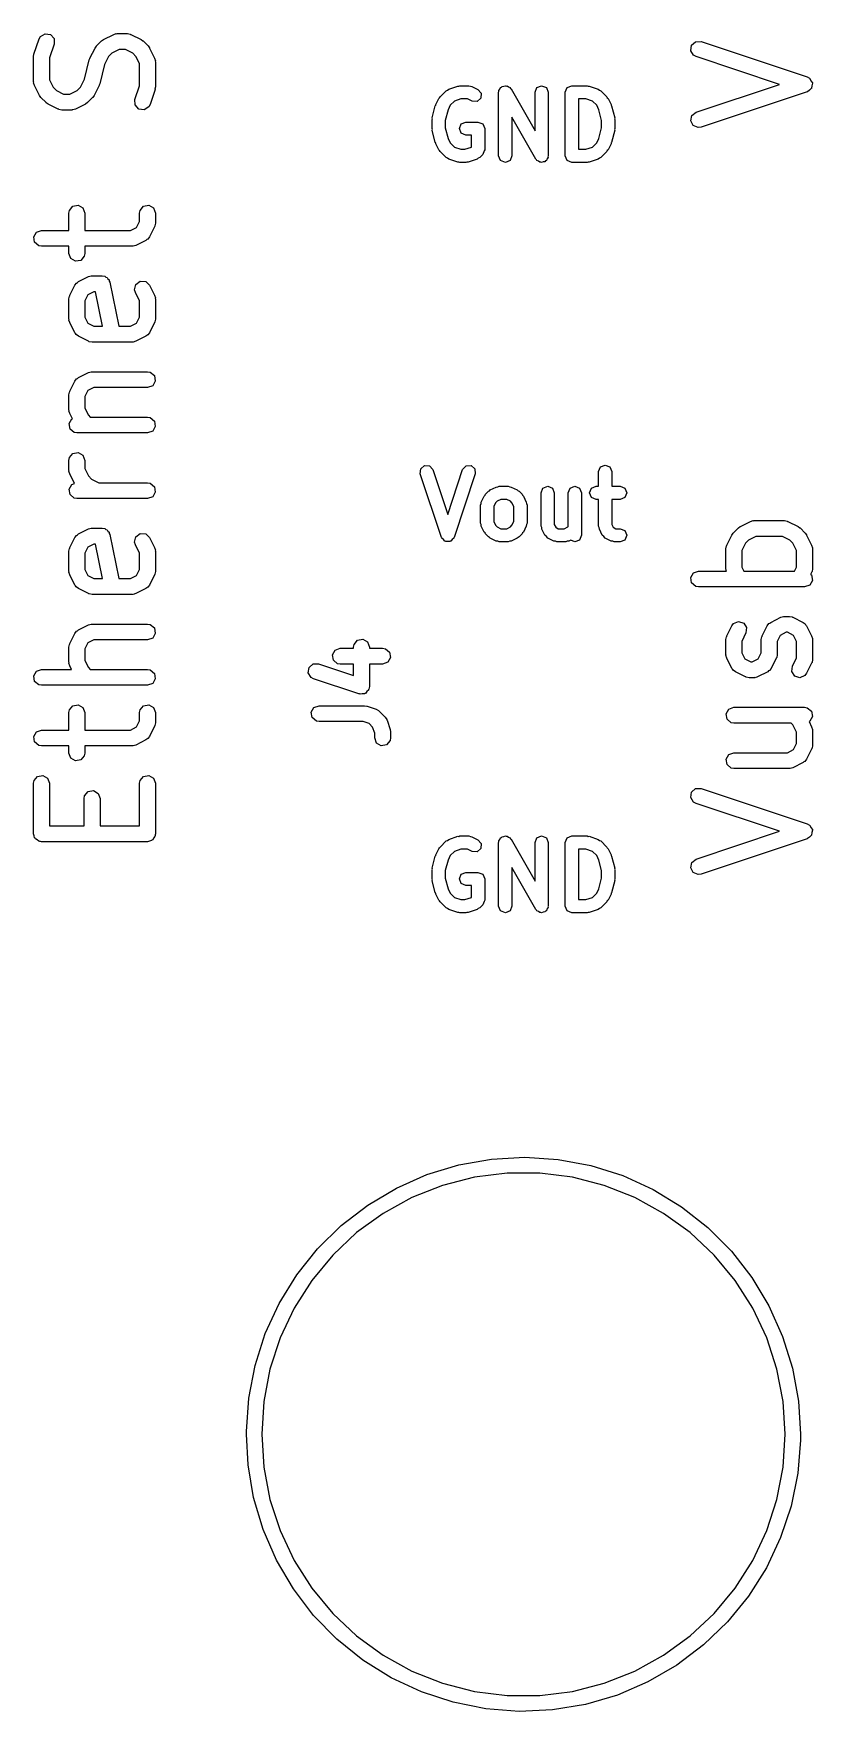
# Model space of a CAD drawing. Extents: x 83.3 to 116.7, y -116.6 to -83.3.
# Drawn here: x 109.38 to 116.73, y -116.61 to -100.78 of the extents above; entities that cross this region are included whole.
import ezdxf

# ---------------------------------------------------------------- set-up
doc = ezdxf.new("R2010")
doc.units = 0
doc.layers.add('BLACK', color=7, linetype='CONTINUOUS')

msp = doc.modelspace()

# ---------------------------------------------------------------- linework, layer by layer
at = {"layer": 'BLACK', "linetype": 'CONTINUOUS'}
for p, q in [((109.381, -100.976), (109.429, -100.833)), ((109.429, -100.833), (109.441, -100.811)), ((109.441, -100.811), (109.485, -100.784)), ((109.485, -100.784), (109.536, -100.791)), ((109.536, -100.791), (109.57, -100.83)), ((109.57, -100.83), (109.571, -100.881)), ((109.971, -100.899), (110.018, -100.852)), ((110.018, -100.852), (110.037, -100.839)), ((110.037, -100.839), (110.038, -100.838)), ((110.038, -100.838), (110.133, -100.79)), ((110.133, -100.79), (110.158, -100.783)), ((110.158, -100.783), (110.162, -100.784)), ((110.162, -100.784), (110.167, -100.782)), ((110.167, -100.782), (110.262, -100.782)), ((110.262, -100.782), (110.288, -100.787)), ((110.288, -100.787), (110.291, -100.79)), ((110.291, -100.79), (110.295, -100.79)), ((110.295, -100.79), (110.391, -100.838)), ((110.391, -100.838), (110.409, -100.851)), ((110.409, -100.851), (110.41, -100.852)), ((110.41, -100.852), (110.458, -100.899)), ((109.377, -101), (109.381, -100.978)), ((109.377, -101.238), (109.377, -101)), ((109.381, -100.978), (109.381, -100.976)), ((109.571, -100.881), (109.527, -101.012)), ((109.527, -101.012), (109.527, -101.22)), ((109.909, -101.014), (109.957, -100.919)), ((109.909, -101.018), (109.909, -101.014)), ((109.957, -100.919), (109.97, -100.901)), ((109.97, -100.901), (109.971, -100.899)), ((110.085, -100.997), (110.047, -101.074)), ((110.116, -100.966), (110.085, -100.997)), ((110.184, -100.932), (110.116, -100.966)), ((110.244, -100.932), (110.184, -100.932)), ((110.313, -100.966), (110.244, -100.932)), ((110.343, -100.997), (110.313, -100.966)), ((110.377, -101.065), (110.343, -100.997)), ((110.458, -100.899), (110.471, -100.918)), ((110.471, -100.918), (110.472, -100.919)), ((110.472, -100.919), (110.519, -101.014)), ((110.519, -101.014), (110.527, -101.039)), ((115.579, -100.944), (115.586, -100.893)), ((115.606, -100.987), (115.579, -100.944)), ((115.586, -100.893), (115.625, -100.859)), ((115.629, -101), (115.606, -100.987)), ((115.625, -100.859), (115.676, -100.857)), ((116.415, -101.262), (115.629, -101)), ((115.676, -100.857), (116.676, -101.191)), ((109.858, -101.212), (109.903, -101.029)), ((109.903, -101.029), (109.909, -101.018)), ((110.047, -101.074), (110.001, -101.256)), ((110.377, -101.274), (110.377, -101.065)), ((110.527, -101.039), (110.526, -101.043)), ((110.526, -101.043), (110.527, -101.048)), ((110.527, -101.048), (110.527, -101.286)), ((109.379, -101.242), (109.377, -101.238)), ((109.378, -101.247), (109.379, -101.242)), ((109.385, -101.272), (109.378, -101.247)), ((109.433, -101.367), (109.385, -101.272)), ((109.527, -101.22), (109.562, -101.289)), ((109.562, -101.289), (109.592, -101.319)), ((109.592, -101.319), (109.661, -101.354)), ((109.72, -101.354), (109.789, -101.319)), ((109.789, -101.319), (109.819, -101.289)), ((109.819, -101.289), (109.858, -101.212)), ((109.996, -101.272), (109.948, -101.367)), ((110.001, -101.256), (109.996, -101.268)), ((109.996, -101.268), (109.996, -101.272)), ((110.334, -101.405), (110.377, -101.274)), ((110.524, -101.309), (110.476, -101.452)), ((110.527, -101.286), (110.523, -101.308)), ((110.523, -101.308), (110.524, -101.309)), ((113.213, -101.378), (113.27, -101.321)), ((113.27, -101.321), (113.284, -101.315)), ((113.284, -101.315), (113.295, -101.306)), ((113.295, -101.306), (113.38, -101.277)), ((113.38, -101.277), (113.39, -101.278)), ((113.39, -101.278), (113.4, -101.274)), ((113.4, -101.274), (113.486, -101.274)), ((113.486, -101.274), (113.499, -101.279)), ((113.499, -101.279), (113.514, -101.281)), ((113.514, -101.281), (113.571, -101.309)), ((113.571, -101.309), (113.602, -101.345)), ((113.766, -101.336), (113.769, -101.328)), ((113.768, -101.32), (113.778, -101.307)), ((113.769, -101.328), (113.768, -101.32)), ((113.778, -101.307), (113.784, -101.292)), ((113.784, -101.292), (113.792, -101.289)), ((113.792, -101.289), (113.798, -101.282)), ((113.798, -101.282), (113.814, -101.28)), ((113.814, -101.28), (113.829, -101.274)), ((113.829, -101.274), (113.837, -101.277)), ((113.837, -101.277), (113.845, -101.276)), ((113.845, -101.276), (113.858, -101.286)), ((113.858, -101.286), (113.873, -101.292)), ((113.873, -101.292), (113.876, -101.3)), ((113.876, -101.3), (113.883, -101.305)), ((113.883, -101.305), (114.109, -101.701)), ((114.109, -101.336), (114.127, -101.292)), ((114.127, -101.292), (114.171, -101.274)), ((114.171, -101.274), (114.216, -101.292)), ((114.216, -101.292), (114.234, -101.336)), ((114.395, -101.336), (114.413, -101.292)), ((114.413, -101.292), (114.457, -101.274)), ((114.457, -101.274), (114.6, -101.274)), ((114.6, -101.274), (114.61, -101.278)), ((114.61, -101.278), (114.62, -101.277)), ((114.62, -101.277), (114.705, -101.306)), ((114.705, -101.306), (114.716, -101.315)), ((114.716, -101.315), (114.73, -101.321)), ((114.73, -101.321), (114.787, -101.378)), ((115.629, -101.524), (116.415, -101.262)), ((116.676, -101.191), (116.699, -101.203)), ((116.698, -101.316), (116.68, -101.332)), ((116.716, -101.301), (116.698, -101.316)), ((116.699, -101.203), (116.7, -101.205)), ((116.7, -101.205), (116.702, -101.206)), ((116.702, -101.206), (116.713, -101.227)), ((116.713, -101.227), (116.726, -101.247)), ((116.717, -101.299), (116.716, -101.301)), ((116.718, -101.298), (116.717, -101.299)), ((116.722, -101.274), (116.718, -101.298)), ((116.727, -101.251), (116.722, -101.274)), ((116.726, -101.247), (116.726, -101.249)), ((116.726, -101.249), (116.727, -101.251)), ((109.434, -101.368), (109.433, -101.367)), ((109.447, -101.386), (109.434, -101.368)), ((109.495, -101.434), (109.447, -101.386)), ((109.496, -101.435), (109.495, -101.434)), ((109.514, -101.448), (109.496, -101.435)), ((109.609, -101.496), (109.514, -101.448)), ((109.661, -101.354), (109.72, -101.354)), ((109.867, -101.448), (109.772, -101.496)), ((109.868, -101.447), (109.867, -101.448)), ((109.886, -101.434), (109.868, -101.447)), ((109.934, -101.386), (109.886, -101.434)), ((109.935, -101.385), (109.934, -101.386)), ((109.948, -101.367), (109.935, -101.385)), ((110.335, -101.456), (110.334, -101.405)), ((110.369, -101.495), (110.335, -101.456)), ((110.464, -101.475), (110.42, -101.502)), ((110.476, -101.452), (110.464, -101.475)), ((113.139, -101.578), (113.168, -101.464)), ((113.168, -101.464), (113.172, -101.458)), ((113.172, -101.458), (113.173, -101.451)), ((113.173, -101.451), (113.201, -101.394)), ((113.201, -101.394), (113.209, -101.387)), ((113.209, -101.387), (113.213, -101.378)), ((113.309, -101.459), (113.288, -101.501)), ((113.348, -101.42), (113.309, -101.459)), ((113.41, -101.399), (113.348, -101.42)), ((113.471, -101.399), (113.41, -101.399)), ((113.515, -101.421), (113.471, -101.399)), ((113.563, -101.424), (113.515, -101.421)), ((113.599, -101.393), (113.563, -101.424)), ((113.602, -101.345), (113.599, -101.393)), ((113.766, -101.936), (113.766, -101.336)), ((114.109, -101.701), (114.109, -101.336)), ((114.234, -101.336), (114.234, -101.936)), ((114.395, -101.936), (114.395, -101.336)), ((114.52, -101.399), (114.52, -101.874)), ((114.59, -101.399), (114.52, -101.399)), ((114.652, -101.42), (114.59, -101.399)), ((114.691, -101.459), (114.652, -101.42)), ((114.712, -101.501), (114.691, -101.459)), ((114.787, -101.378), (114.791, -101.387)), ((114.791, -101.387), (114.799, -101.394)), ((114.799, -101.394), (114.827, -101.451)), ((114.827, -101.451), (114.828, -101.458)), ((114.828, -101.458), (114.832, -101.464)), ((114.832, -101.464), (114.861, -101.578)), ((116.676, -101.333), (115.676, -101.666)), ((116.678, -101.332), (116.676, -101.333)), ((116.68, -101.332), (116.678, -101.332)), ((109.614, -101.496), (109.609, -101.496)), ((109.617, -101.499), (109.614, -101.496)), ((109.643, -101.504), (109.617, -101.499)), ((109.738, -101.504), (109.643, -101.504)), ((109.742, -101.502), (109.738, -101.504)), ((109.747, -101.503), (109.742, -101.502)), ((109.772, -101.496), (109.747, -101.503)), ((110.42, -101.502), (110.369, -101.495)), ((113.137, -101.594), (113.141, -101.586)), ((113.137, -101.679), (113.137, -101.594)), ((113.141, -101.586), (113.139, -101.578)), ((113.288, -101.501), (113.262, -101.601)), ((113.262, -101.601), (113.262, -101.672)), ((113.395, -101.679), (113.413, -101.635)), ((113.413, -101.635), (113.457, -101.617)), ((113.457, -101.617), (113.571, -101.617)), ((113.571, -101.617), (113.616, -101.635)), ((113.616, -101.635), (113.634, -101.679)), ((114.117, -101.967), (113.891, -101.572)), ((113.891, -101.572), (113.891, -101.936)), ((114.737, -101.601), (114.712, -101.501)), ((114.737, -101.672), (114.737, -101.601)), ((114.861, -101.578), (114.859, -101.586)), ((114.859, -101.586), (114.862, -101.594)), ((114.862, -101.594), (114.862, -101.679)), ((115.578, -101.606), (115.588, -101.556)), ((115.603, -101.651), (115.578, -101.606)), ((115.588, -101.556), (115.629, -101.524)), ((113.141, -101.687), (113.137, -101.679)), ((113.139, -101.694), (113.141, -101.687)), ((113.168, -101.809), (113.139, -101.694)), ((113.262, -101.672), (113.288, -101.772)), ((113.288, -101.772), (113.309, -101.814)), ((113.413, -101.723), (113.395, -101.679)), ((113.457, -101.742), (113.413, -101.723)), ((113.509, -101.742), (113.457, -101.742)), ((113.509, -101.853), (113.509, -101.742)), ((113.634, -101.679), (113.634, -101.879)), ((114.691, -101.814), (114.712, -101.772)), ((114.712, -101.772), (114.737, -101.672)), ((114.861, -101.694), (114.832, -101.809)), ((114.862, -101.679), (114.859, -101.687)), ((114.859, -101.687), (114.861, -101.694)), ((115.65, -101.67), (115.603, -101.651)), ((115.676, -101.666), (115.65, -101.67)), ((113.172, -101.814), (113.168, -101.809)), ((113.173, -101.822), (113.172, -101.814)), ((113.201, -101.879), (113.173, -101.822)), ((113.209, -101.885), (113.201, -101.879)), ((113.213, -101.895), (113.209, -101.885)), ((113.27, -101.952), (113.213, -101.895)), ((113.284, -101.958), (113.27, -101.952)), ((113.295, -101.967), (113.284, -101.958)), ((113.309, -101.814), (113.348, -101.853)), ((113.348, -101.853), (113.41, -101.874)), ((113.41, -101.874), (113.447, -101.874)), ((113.447, -101.874), (113.509, -101.853)), ((113.574, -101.958), (113.563, -101.967)), ((113.587, -101.952), (113.574, -101.958)), ((113.616, -101.923), (113.587, -101.952)), ((113.63, -101.89), (113.616, -101.923)), ((113.634, -101.879), (113.63, -101.89)), ((113.784, -101.981), (113.766, -101.936)), ((113.891, -101.936), (113.873, -101.981)), ((114.232, -101.953), (114.222, -101.966)), ((114.234, -101.936), (114.231, -101.944)), ((114.231, -101.944), (114.232, -101.953)), ((114.413, -101.981), (114.395, -101.936)), ((114.52, -101.874), (114.59, -101.874)), ((114.59, -101.874), (114.652, -101.853)), ((114.652, -101.853), (114.691, -101.814)), ((114.716, -101.958), (114.705, -101.967)), ((114.73, -101.952), (114.716, -101.958)), ((114.787, -101.895), (114.73, -101.952)), ((114.791, -101.885), (114.787, -101.895)), ((114.799, -101.879), (114.791, -101.885)), ((114.827, -101.822), (114.799, -101.879)), ((114.828, -101.814), (114.827, -101.822)), ((114.832, -101.809), (114.828, -101.814)), ((113.38, -101.996), (113.295, -101.967)), ((113.39, -101.995), (113.38, -101.996)), ((113.4, -101.999), (113.39, -101.995)), ((113.457, -101.999), (113.4, -101.999)), ((113.467, -101.995), (113.457, -101.999)), ((113.477, -101.996), (113.467, -101.995)), ((113.563, -101.967), (113.477, -101.996)), ((113.829, -101.999), (113.784, -101.981)), ((113.873, -101.981), (113.829, -101.999)), ((114.124, -101.973), (114.117, -101.967)), ((114.127, -101.981), (114.124, -101.973)), ((114.142, -101.987), (114.127, -101.981)), ((114.155, -101.997), (114.142, -101.987)), ((114.163, -101.996), (114.155, -101.997)), ((114.171, -101.999), (114.163, -101.996)), ((114.186, -101.993), (114.171, -101.999)), ((114.202, -101.991), (114.186, -101.993)), ((114.208, -101.984), (114.202, -101.991)), ((114.216, -101.981), (114.208, -101.984)), ((114.222, -101.966), (114.216, -101.981)), ((114.457, -101.999), (114.413, -101.981)), ((114.6, -101.999), (114.457, -101.999)), ((114.61, -101.995), (114.6, -101.999)), ((114.62, -101.996), (114.61, -101.995)), ((114.705, -101.967), (114.62, -101.996)), ((109.715, -102.451), (109.748, -102.411)), ((109.748, -102.411), (109.799, -102.402)), ((109.799, -102.402), (109.843, -102.428)), ((109.843, -102.428), (109.861, -102.476)), ((110.382, -102.451), (110.415, -102.411)), ((110.415, -102.411), (110.465, -102.402)), ((110.465, -102.402), (110.51, -102.428)), ((110.51, -102.428), (110.527, -102.476)), ((109.711, -102.476), (109.715, -102.451)), ((109.711, -102.639), (109.711, -102.476)), ((109.861, -102.476), (109.861, -102.639)), ((110.349, -102.611), (110.377, -102.554)), ((110.377, -102.476), (110.382, -102.451)), ((110.377, -102.554), (110.377, -102.476)), ((110.523, -102.597), (110.52, -102.601)), ((110.527, -102.571), (110.523, -102.597)), ((110.527, -102.476), (110.527, -102.571)), ((109.379, -102.701), (109.404, -102.657)), ((109.387, -102.752), (109.379, -102.701)), ((109.427, -102.785), (109.387, -102.752)), ((109.404, -102.657), (109.452, -102.639)), ((109.452, -102.639), (109.711, -102.639)), ((109.861, -102.639), (110.292, -102.639)), ((110.292, -102.639), (110.349, -102.611)), ((110.438, -102.734), (110.343, -102.781)), ((110.446, -102.726), (110.438, -102.734)), ((110.456, -102.721), (110.446, -102.726)), ((110.472, -102.7), (110.456, -102.721)), ((110.519, -102.605), (110.472, -102.7)), ((110.52, -102.601), (110.519, -102.605)), ((109.452, -102.789), (109.427, -102.785)), ((109.711, -102.789), (109.452, -102.789)), ((109.711, -102.857), (109.711, -102.789)), ((109.728, -102.905), (109.711, -102.857)), ((109.773, -102.931), (109.728, -102.905)), ((109.856, -102.883), (109.823, -102.922)), ((109.861, -102.857), (109.856, -102.883)), ((110.31, -102.789), (109.861, -102.789)), ((109.861, -102.789), (109.861, -102.857)), ((110.314, -102.788), (110.31, -102.789)), ((110.318, -102.789), (110.314, -102.788)), ((110.343, -102.781), (110.318, -102.789)), ((109.823, -102.922), (109.773, -102.931)), ((109.895, -103.076), (109.92, -103.068)), ((109.92, -103.068), (109.924, -103.069)), ((109.924, -103.069), (109.929, -103.068)), ((109.929, -103.068), (110.024, -103.068)), ((110.024, -103.068), (110.049, -103.072)), ((110.049, -103.072), (110.059, -103.08)), ((109.719, -103.252), (109.766, -103.157)), ((109.766, -103.157), (109.782, -103.136)), ((109.782, -103.136), (109.792, -103.132)), ((109.792, -103.132), (109.8, -103.123)), ((109.8, -103.123), (109.895, -103.076)), ((109.946, -103.218), (109.889, -103.246)), ((109.962, -103.218), (109.946, -103.218)), ((110.028, -103.544), (109.962, -103.218)), ((110.059, -103.08), (110.071, -103.084)), ((110.071, -103.084), (110.078, -103.096)), ((110.078, -103.096), (110.089, -103.105)), ((110.089, -103.105), (110.091, -103.118)), ((110.091, -103.118), (110.097, -103.128)), ((110.097, -103.128), (110.181, -103.544)), ((110.33, -103.199), (110.342, -103.149)), ((110.338, -103.224), (110.33, -103.199)), ((110.377, -103.303), (110.338, -103.224)), ((110.342, -103.149), (110.383, -103.119)), ((110.383, -103.119), (110.435, -103.122)), ((110.435, -103.122), (110.472, -103.157)), ((110.472, -103.157), (110.519, -103.252)), ((109.711, -103.286), (109.715, -103.26)), ((109.711, -103.476), (109.711, -103.286)), ((109.715, -103.26), (109.718, -103.257)), ((109.718, -103.257), (109.719, -103.252)), ((109.889, -103.246), (109.861, -103.303)), ((109.861, -103.303), (109.861, -103.458)), ((110.377, -103.458), (110.377, -103.303)), ((110.519, -103.252), (110.527, -103.277)), ((110.527, -103.277), (110.526, -103.281)), ((110.526, -103.281), (110.527, -103.286)), ((110.527, -103.286), (110.527, -103.476)), ((109.712, -103.48), (109.711, -103.476)), ((109.711, -103.485), (109.712, -103.48)), ((109.719, -103.51), (109.711, -103.485)), ((109.766, -103.605), (109.719, -103.51)), ((109.861, -103.458), (109.889, -103.516)), ((109.889, -103.516), (109.946, -103.544)), ((109.946, -103.544), (110.028, -103.544)), ((110.181, -103.544), (110.292, -103.544)), ((110.292, -103.544), (110.349, -103.516)), ((110.349, -103.516), (110.377, -103.458)), ((110.519, -103.51), (110.472, -103.605)), ((110.52, -103.505), (110.519, -103.51)), ((110.523, -103.502), (110.52, -103.505)), ((110.527, -103.476), (110.523, -103.502)), ((109.774, -103.613), (109.766, -103.605)), ((109.779, -103.623), (109.774, -103.613)), ((109.8, -103.639), (109.779, -103.623)), ((109.895, -103.686), (109.8, -103.639)), ((109.899, -103.687), (109.895, -103.686)), ((109.903, -103.69), (109.899, -103.687)), ((109.929, -103.694), (109.903, -103.69)), ((110.31, -103.694), (109.929, -103.694)), ((110.314, -103.693), (110.31, -103.694)), ((110.318, -103.694), (110.314, -103.693)), ((110.343, -103.686), (110.318, -103.694)), ((110.438, -103.639), (110.343, -103.686)), ((110.446, -103.63), (110.438, -103.639)), ((110.456, -103.626), (110.446, -103.63)), ((110.472, -103.605), (110.456, -103.626)), ((109.8, -104.028), (109.895, -103.981)), ((109.895, -103.981), (109.92, -103.973)), ((109.92, -103.973), (109.924, -103.974)), ((109.924, -103.974), (109.929, -103.973)), ((109.929, -103.973), (110.452, -103.973)), ((110.452, -103.973), (110.478, -103.977)), ((110.478, -103.977), (110.517, -104.01)), ((110.517, -104.01), (110.526, -104.061)), ((109.711, -104.19), (109.715, -104.165)), ((109.715, -104.165), (109.718, -104.161)), ((109.718, -104.161), (109.719, -104.157)), ((109.719, -104.157), (109.766, -104.062)), ((109.766, -104.062), (109.782, -104.041)), ((109.782, -104.041), (109.792, -104.036)), ((109.792, -104.036), (109.8, -104.028)), ((109.889, -104.151), (109.861, -104.208)), ((109.946, -104.123), (109.889, -104.151)), ((110.452, -104.123), (109.946, -104.123)), ((110.501, -104.105), (110.452, -104.123)), ((110.526, -104.061), (110.501, -104.105)), ((109.711, -104.333), (109.711, -104.19)), ((109.712, -104.338), (109.711, -104.333)), ((109.711, -104.342), (109.712, -104.338)), ((109.861, -104.208), (109.861, -104.316)), ((109.861, -104.316), (109.895, -104.384)), ((109.719, -104.367), (109.711, -104.342)), ((109.712, -104.463), (109.738, -104.419)), ((109.721, -104.514), (109.712, -104.463)), ((109.743, -104.417), (109.719, -104.367)), ((109.738, -104.419), (109.743, -104.417)), ((109.895, -104.384), (109.912, -104.401)), ((109.912, -104.401), (110.452, -104.401)), ((110.452, -104.401), (110.478, -104.406)), ((110.478, -104.406), (110.517, -104.439)), ((110.526, -104.489), (110.501, -104.534)), ((110.517, -104.439), (110.526, -104.489)), ((109.76, -104.547), (109.721, -104.514)), ((109.786, -104.551), (109.76, -104.547)), ((110.452, -104.551), (109.786, -104.551)), ((110.501, -104.534), (110.452, -104.551)), ((109.711, -104.81), (109.715, -104.784)), ((109.711, -104.905), (109.711, -104.81)), ((109.715, -104.784), (109.748, -104.745)), ((109.748, -104.745), (109.799, -104.736)), ((109.799, -104.736), (109.843, -104.761)), ((109.843, -104.761), (109.861, -104.81)), ((109.861, -104.81), (109.861, -104.887)), ((109.712, -104.909), (109.711, -104.905)), ((109.711, -104.913), (109.712, -104.909)), ((109.719, -104.938), (109.711, -104.913)), ((109.764, -105.028), (109.719, -104.938)), ((109.861, -104.887), (109.895, -104.956)), ((109.895, -104.956), (109.925, -104.986)), ((113.026, -104.936), (113.03, -104.888)), ((113.226, -105.536), (113.026, -104.936)), ((113.03, -104.888), (113.066, -104.857)), ((113.066, -104.857), (113.114, -104.861)), ((113.114, -104.861), (113.145, -104.897)), ((113.145, -104.897), (113.286, -105.319)), ((113.286, -105.319), (113.426, -104.897)), ((113.545, -104.936), (113.345, -105.536)), ((113.426, -104.897), (113.458, -104.861)), ((113.458, -104.861), (113.505, -104.857)), ((113.505, -104.857), (113.542, -104.888)), ((113.542, -104.888), (113.545, -104.936)), ((114.709, -104.916), (114.727, -104.872)), ((114.709, -105.054), (114.709, -104.916)), ((114.727, -104.872), (114.771, -104.854)), ((114.771, -104.854), (114.816, -104.872)), ((114.816, -104.872), (114.834, -104.916)), ((114.834, -104.916), (114.834, -105.054)), ((109.712, -105.082), (109.738, -105.038)), ((109.721, -105.133), (109.712, -105.082)), ((109.738, -105.038), (109.764, -105.028)), ((109.925, -104.986), (109.994, -105.02)), ((109.994, -105.02), (110.452, -105.02)), ((110.452, -105.02), (110.478, -105.025)), ((110.478, -105.025), (110.517, -105.058)), ((110.526, -105.108), (110.501, -105.153)), ((110.517, -105.058), (110.526, -105.108)), ((113.638, -105.139), (113.642, -105.129)), ((113.642, -105.129), (113.67, -105.101)), ((113.67, -105.101), (113.68, -105.097)), ((113.68, -105.097), (113.686, -105.089)), ((113.686, -105.089), (113.743, -105.061)), ((113.743, -105.061), (113.758, -105.059)), ((113.758, -105.059), (113.771, -105.054)), ((113.771, -105.054), (113.857, -105.054)), ((113.857, -105.054), (113.871, -105.059)), ((113.871, -105.059), (113.885, -105.061)), ((113.885, -105.061), (113.942, -105.089)), ((113.942, -105.089), (113.949, -105.097)), ((113.949, -105.097), (113.958, -105.101)), ((113.958, -105.101), (113.987, -105.129)), ((113.987, -105.129), (113.991, -105.139)), ((114.166, -105.116), (114.184, -105.072)), ((114.166, -105.431), (114.166, -105.116)), ((114.184, -105.072), (114.229, -105.054)), ((114.229, -105.054), (114.273, -105.072)), ((114.273, -105.072), (114.291, -105.116)), ((114.291, -105.116), (114.291, -105.416)), ((114.423, -105.116), (114.442, -105.072)), ((114.423, -105.433), (114.423, -105.116)), ((114.442, -105.072), (114.486, -105.054)), ((114.486, -105.054), (114.53, -105.072)), ((114.53, -105.072), (114.548, -105.116)), ((114.548, -105.116), (114.548, -105.516)), ((114.623, -105.116), (114.642, -105.072)), ((114.642, -105.161), (114.623, -105.116)), ((114.642, -105.072), (114.686, -105.054)), ((114.686, -105.054), (114.709, -105.054)), ((114.834, -105.054), (114.914, -105.054)), ((114.914, -105.054), (114.958, -105.072)), ((114.958, -105.072), (114.977, -105.116)), ((114.977, -105.116), (114.958, -105.161)), ((109.76, -105.166), (109.721, -105.133)), ((109.786, -105.17), (109.76, -105.166)), ((110.452, -105.17), (109.786, -105.17)), ((110.501, -105.153), (110.452, -105.17)), ((113.595, -105.231), (113.6, -105.217)), ((113.595, -105.402), (113.595, -105.231)), ((113.6, -105.217), (113.601, -105.203)), ((113.601, -105.203), (113.63, -105.146)), ((113.63, -105.146), (113.638, -105.139)), ((113.737, -105.211), (113.72, -105.245)), ((113.72, -105.245), (113.72, -105.387)), ((113.751, -105.196), (113.737, -105.211)), ((113.786, -105.179), (113.751, -105.196)), ((113.842, -105.179), (113.786, -105.179)), ((113.877, -105.196), (113.842, -105.179)), ((113.891, -105.211), (113.877, -105.196)), ((113.909, -105.245), (113.891, -105.211)), ((113.909, -105.387), (113.909, -105.245)), ((113.991, -105.139), (113.999, -105.146)), ((113.999, -105.146), (114.027, -105.203)), ((114.027, -105.203), (114.028, -105.217)), ((114.028, -105.217), (114.034, -105.231)), ((114.034, -105.231), (114.034, -105.402)), ((114.686, -105.179), (114.642, -105.161)), ((114.709, -105.179), (114.686, -105.179)), ((114.709, -105.431), (114.709, -105.179)), ((114.914, -105.179), (114.834, -105.179)), ((114.834, -105.179), (114.834, -105.416)), ((114.958, -105.161), (114.914, -105.179)), ((113.6, -105.416), (113.595, -105.402)), ((113.601, -105.43), (113.6, -105.416)), ((113.63, -105.487), (113.601, -105.43)), ((113.72, -105.387), (113.737, -105.422)), ((113.737, -105.422), (113.751, -105.436)), ((113.751, -105.436), (113.786, -105.454)), ((113.842, -105.454), (113.877, -105.436)), ((113.877, -105.436), (113.891, -105.422)), ((113.891, -105.422), (113.909, -105.387)), ((114.027, -105.43), (113.999, -105.487)), ((114.028, -105.416), (114.027, -105.43)), ((114.034, -105.402), (114.028, -105.416)), ((114.172, -105.444), (114.166, -105.431)), ((114.173, -105.459), (114.172, -105.444)), ((114.291, -105.416), (114.304, -105.441)), ((114.304, -105.441), (114.329, -105.454)), ((114.385, -105.454), (114.42, -105.436)), ((114.42, -105.436), (114.423, -105.433)), ((114.714, -105.444), (114.709, -105.431)), ((114.716, -105.459), (114.714, -105.444)), ((114.834, -105.416), (114.847, -105.441)), ((114.847, -105.441), (114.872, -105.454)), ((115.98, -105.495), (116.028, -105.447)), ((116.028, -105.447), (116.046, -105.434)), ((116.046, -105.434), (116.047, -105.433)), ((116.047, -105.433), (116.143, -105.385)), ((116.143, -105.385), (116.168, -105.378)), ((116.168, -105.378), (116.172, -105.379)), ((116.172, -105.379), (116.176, -105.377)), ((116.176, -105.377), (116.462, -105.377)), ((116.462, -105.377), (116.488, -105.382)), ((116.488, -105.382), (116.491, -105.385)), ((116.491, -105.385), (116.495, -105.385)), ((116.495, -105.385), (116.591, -105.433)), ((116.591, -105.433), (116.609, -105.446)), ((116.609, -105.446), (116.61, -105.447)), ((116.61, -105.447), (116.658, -105.495)), ((109.719, -105.633), (109.766, -105.538)), ((109.766, -105.538), (109.782, -105.517)), ((109.782, -105.517), (109.792, -105.512)), ((109.792, -105.512), (109.8, -105.504)), ((109.8, -105.504), (109.895, -105.457)), ((109.946, -105.599), (109.889, -105.627)), ((109.895, -105.457), (109.92, -105.449)), ((109.92, -105.449), (109.924, -105.45)), ((109.924, -105.45), (109.929, -105.449)), ((109.929, -105.449), (110.024, -105.449)), ((109.962, -105.599), (109.946, -105.599)), ((110.028, -105.925), (109.962, -105.599)), ((110.024, -105.449), (110.049, -105.453)), ((110.049, -105.453), (110.059, -105.461)), ((110.059, -105.461), (110.071, -105.465)), ((110.071, -105.465), (110.078, -105.477)), ((110.078, -105.477), (110.089, -105.486)), ((110.089, -105.486), (110.091, -105.499)), ((110.091, -105.499), (110.097, -105.509)), ((110.097, -105.509), (110.181, -105.925)), ((110.33, -105.58), (110.342, -105.53)), ((110.338, -105.605), (110.33, -105.58)), ((110.377, -105.684), (110.338, -105.605)), ((110.342, -105.53), (110.383, -105.5)), ((110.383, -105.5), (110.435, -105.503)), ((110.435, -105.503), (110.472, -105.538)), ((110.472, -105.538), (110.519, -105.633)), ((113.229, -105.54), (113.226, -105.536)), ((113.23, -105.544), (113.229, -105.54)), ((113.245, -105.557), (113.23, -105.544)), ((113.258, -105.572), (113.245, -105.557)), ((113.262, -105.573), (113.258, -105.572)), ((113.266, -105.576), (113.262, -105.573)), ((113.286, -105.574), (113.266, -105.576)), ((113.305, -105.576), (113.286, -105.574)), ((113.309, -105.573), (113.305, -105.576)), ((113.314, -105.572), (113.309, -105.573)), ((113.327, -105.557), (113.314, -105.572)), ((113.342, -105.544), (113.327, -105.557)), ((113.345, -105.536), (113.342, -105.54)), ((113.342, -105.54), (113.342, -105.544)), ((113.638, -105.494), (113.63, -105.487)), ((113.642, -105.503), (113.638, -105.494)), ((113.67, -105.532), (113.642, -105.503)), ((113.68, -105.536), (113.67, -105.532)), ((113.686, -105.544), (113.68, -105.536)), ((113.743, -105.572), (113.686, -105.544)), ((113.758, -105.573), (113.743, -105.572)), ((113.771, -105.579), (113.758, -105.573)), ((113.857, -105.579), (113.771, -105.579)), ((113.786, -105.454), (113.842, -105.454)), ((113.871, -105.573), (113.857, -105.579)), ((113.885, -105.572), (113.871, -105.573)), ((113.942, -105.544), (113.885, -105.572)), ((113.949, -105.536), (113.942, -105.544)), ((113.958, -105.532), (113.949, -105.536)), ((113.987, -105.503), (113.958, -105.532)), ((113.991, -105.494), (113.987, -105.503)), ((113.999, -105.487), (113.991, -105.494)), ((114.201, -105.516), (114.173, -105.459)), ((114.216, -105.529), (114.201, -105.516)), ((114.229, -105.544), (114.216, -105.529)), ((114.286, -105.572), (114.229, -105.544)), ((114.301, -105.573), (114.286, -105.572)), ((114.314, -105.579), (114.301, -105.573)), ((114.4, -105.579), (114.314, -105.579)), ((114.329, -105.454), (114.385, -105.454)), ((114.413, -105.573), (114.4, -105.579)), ((114.428, -105.572), (114.413, -105.573)), ((114.447, -105.563), (114.428, -105.572)), ((114.486, -105.579), (114.447, -105.563)), ((114.53, -105.561), (114.486, -105.579)), ((114.548, -105.516), (114.53, -105.561)), ((114.744, -105.516), (114.716, -105.459)), ((114.759, -105.529), (114.744, -105.516)), ((114.772, -105.544), (114.759, -105.529)), ((114.829, -105.572), (114.772, -105.544)), ((114.844, -105.573), (114.829, -105.572)), ((114.857, -105.579), (114.844, -105.573)), ((114.914, -105.579), (114.857, -105.579)), ((114.872, -105.454), (114.914, -105.454)), ((114.914, -105.454), (114.958, -105.472)), ((114.958, -105.561), (114.914, -105.579)), ((114.958, -105.472), (114.977, -105.516)), ((114.977, -105.516), (114.958, -105.561)), ((115.919, -105.609), (115.966, -105.514)), ((115.966, -105.514), (115.98, -105.496)), ((115.98, -105.496), (115.98, -105.495)), ((116.095, -105.592), (116.061, -105.661)), ((116.125, -105.562), (116.095, -105.592)), ((116.194, -105.527), (116.125, -105.562)), ((116.444, -105.527), (116.194, -105.527)), ((116.513, -105.562), (116.444, -105.527)), ((116.543, -105.592), (116.513, -105.562)), ((116.577, -105.661), (116.543, -105.592)), ((116.658, -105.495), (116.671, -105.513)), ((116.671, -105.513), (116.672, -105.514)), ((116.672, -105.514), (116.719, -105.609)), ((109.711, -105.667), (109.715, -105.641)), ((109.711, -105.857), (109.711, -105.667)), ((109.715, -105.641), (109.718, -105.638)), ((109.718, -105.638), (109.719, -105.633)), ((109.889, -105.627), (109.861, -105.684)), ((109.861, -105.684), (109.861, -105.839)), ((110.377, -105.839), (110.377, -105.684)), ((110.519, -105.633), (110.527, -105.658)), ((110.527, -105.658), (110.526, -105.662)), ((110.526, -105.662), (110.527, -105.667)), ((110.527, -105.667), (110.527, -105.857)), ((115.911, -105.643), (115.915, -105.617)), ((115.911, -105.833), (115.911, -105.643)), ((115.915, -105.617), (115.918, -105.614)), ((115.918, -105.614), (115.919, -105.609)), ((116.061, -105.661), (116.061, -105.816)), ((116.577, -105.816), (116.577, -105.661)), ((116.719, -105.609), (116.727, -105.634)), ((116.727, -105.634), (116.726, -105.639)), ((116.726, -105.639), (116.727, -105.643)), ((116.727, -105.643), (116.727, -105.833)), ((109.712, -105.861), (109.711, -105.857)), ((109.711, -105.866), (109.712, -105.861)), ((109.719, -105.891), (109.711, -105.866)), ((109.766, -105.986), (109.719, -105.891)), ((109.861, -105.839), (109.889, -105.896)), ((109.889, -105.896), (109.946, -105.925)), ((110.292, -105.925), (110.349, -105.896)), ((110.349, -105.896), (110.377, -105.839)), ((110.519, -105.891), (110.472, -105.986)), ((110.52, -105.886), (110.519, -105.891)), ((110.523, -105.883), (110.52, -105.886)), ((110.527, -105.857), (110.523, -105.883)), ((115.579, -105.916), (115.604, -105.871)), ((115.587, -105.966), (115.579, -105.916)), ((115.604, -105.871), (115.652, -105.854)), ((115.652, -105.854), (115.915, -105.854)), ((115.912, -105.838), (115.911, -105.833)), ((115.911, -105.842), (115.912, -105.838)), ((115.915, -105.854), (115.911, -105.842)), ((116.061, -105.816), (116.08, -105.854)), ((116.08, -105.854), (116.558, -105.854)), ((116.558, -105.854), (116.577, -105.816)), ((116.719, -105.867), (116.71, -105.885)), ((116.71, -105.885), (116.717, -105.891)), ((116.717, -105.891), (116.726, -105.942)), ((116.72, -105.862), (116.719, -105.867)), ((116.723, -105.859), (116.72, -105.862)), ((116.727, -105.833), (116.723, -105.859)), ((109.774, -105.994), (109.766, -105.986)), ((109.779, -106.004), (109.774, -105.994)), ((109.8, -106.019), (109.779, -106.004)), ((109.895, -106.067), (109.8, -106.019)), ((109.899, -106.068), (109.895, -106.067)), ((109.903, -106.07), (109.899, -106.068)), ((109.929, -106.075), (109.903, -106.07)), ((110.31, -106.075), (109.929, -106.075)), ((109.946, -105.925), (110.028, -105.925)), ((110.181, -105.925), (110.292, -105.925)), ((110.314, -106.073), (110.31, -106.075)), ((110.318, -106.075), (110.314, -106.073)), ((110.343, -106.067), (110.318, -106.075)), ((110.438, -106.019), (110.343, -106.067)), ((110.446, -106.011), (110.438, -106.019)), ((110.456, -106.007), (110.446, -106.011)), ((110.472, -105.986), (110.456, -106.007)), ((115.627, -105.999), (115.587, -105.966)), ((115.652, -106.004), (115.627, -105.999)), ((116.652, -106.004), (115.652, -106.004)), ((116.701, -105.986), (116.652, -106.004)), ((116.726, -105.942), (116.701, -105.986)), ((109.8, -106.409), (109.895, -106.361)), ((109.895, -106.361), (109.92, -106.354)), ((109.92, -106.354), (109.924, -106.355)), ((109.924, -106.355), (109.929, -106.354)), ((109.929, -106.354), (110.452, -106.354)), ((110.452, -106.354), (110.478, -106.358)), ((110.478, -106.358), (110.517, -106.391)), ((110.517, -106.391), (110.526, -106.442)), ((115.919, -106.466), (115.966, -106.371)), ((115.966, -106.371), (115.982, -106.35)), ((115.982, -106.35), (116.029, -106.33)), ((116.029, -106.33), (116.078, -106.345)), ((116.078, -106.345), (116.106, -106.387)), ((116.106, -106.387), (116.1, -106.438)), ((116.252, -106.466), (116.3, -106.371)), ((116.3, -106.371), (116.315, -106.35)), ((116.315, -106.35), (116.325, -106.346)), ((116.325, -106.346), (116.333, -106.338)), ((116.333, -106.338), (116.428, -106.29)), ((116.428, -106.29), (116.453, -106.283)), ((116.453, -106.283), (116.458, -106.284)), ((116.458, -106.284), (116.462, -106.282)), ((116.462, -106.282), (116.51, -106.282)), ((116.51, -106.282), (116.535, -106.287)), ((116.535, -106.287), (116.539, -106.29)), ((116.539, -106.29), (116.543, -106.29)), ((116.543, -106.29), (116.638, -106.338)), ((116.638, -106.338), (116.659, -106.353)), ((116.659, -106.353), (116.664, -106.364)), ((116.664, -106.364), (116.672, -106.371)), ((116.672, -106.371), (116.719, -106.466)), ((109.711, -106.571), (109.715, -106.546)), ((109.715, -106.546), (109.718, -106.542)), ((109.718, -106.542), (109.719, -106.538)), ((109.719, -106.538), (109.766, -106.443)), ((109.766, -106.443), (109.782, -106.422)), ((109.782, -106.422), (109.792, -106.417)), ((109.792, -106.417), (109.8, -106.409)), ((109.889, -106.532), (109.861, -106.589)), ((109.946, -106.504), (109.889, -106.532)), ((110.452, -106.504), (109.946, -106.504)), ((110.501, -106.486), (110.452, -106.504)), ((110.526, -106.442), (110.501, -106.486)), ((112.396, -106.571), (112.401, -106.546)), ((112.401, -106.546), (112.434, -106.506)), ((112.434, -106.506), (112.484, -106.498)), ((112.484, -106.498), (112.529, -106.523)), ((112.529, -106.523), (112.546, -106.571)), ((115.911, -106.5), (115.915, -106.474)), ((115.911, -106.643), (115.911, -106.5)), ((115.915, -106.474), (115.918, -106.471)), ((115.918, -106.471), (115.919, -106.466)), ((116.1, -106.438), (116.061, -106.518)), ((116.061, -106.518), (116.061, -106.625)), ((116.244, -106.5), (116.249, -106.474)), ((116.244, -106.625), (116.244, -106.5)), ((116.249, -106.474), (116.251, -106.471)), ((116.251, -106.471), (116.252, -106.466)), ((116.423, -106.461), (116.394, -106.518)), ((116.394, -106.518), (116.394, -106.643)), ((116.48, -106.432), (116.423, -106.461)), ((116.492, -106.432), (116.48, -106.432)), ((116.549, -106.461), (116.492, -106.432)), ((116.577, -106.518), (116.549, -106.461)), ((116.577, -106.673), (116.577, -106.518)), ((116.719, -106.466), (116.727, -106.491)), ((116.727, -106.491), (116.726, -106.496)), ((116.726, -106.496), (116.727, -106.5)), ((116.727, -106.5), (116.727, -106.69)), ((109.711, -106.714), (109.711, -106.571)), ((109.712, -106.718), (109.711, -106.714)), ((109.861, -106.589), (109.861, -106.697)), ((109.861, -106.697), (109.895, -106.765)), ((112.198, -106.644), (112.223, -106.6)), ((112.206, -106.695), (112.198, -106.644)), ((112.246, -106.728), (112.206, -106.695)), ((112.223, -106.6), (112.271, -106.582)), ((112.271, -106.582), (112.396, -106.582)), ((112.396, -106.582), (112.396, -106.571)), ((112.546, -106.571), (112.546, -106.582)), ((112.546, -106.582), (112.671, -106.582)), ((112.671, -106.582), (112.697, -106.587)), ((112.697, -106.587), (112.736, -106.62)), ((112.745, -106.67), (112.72, -106.715)), ((112.736, -106.62), (112.745, -106.67)), ((115.912, -106.647), (115.911, -106.643)), ((115.911, -106.651), (115.912, -106.647)), ((115.919, -106.676), (115.911, -106.651)), ((115.966, -106.772), (115.919, -106.676)), ((116.061, -106.625), (116.089, -106.682)), ((116.089, -106.682), (116.146, -106.711)), ((116.146, -106.711), (116.158, -106.711)), ((116.158, -106.711), (116.216, -106.682)), ((116.216, -106.682), (116.244, -106.625)), ((116.386, -106.676), (116.339, -106.772)), ((116.387, -106.672), (116.386, -106.676)), ((116.39, -106.669), (116.387, -106.672)), ((116.394, -106.643), (116.39, -106.669)), ((116.538, -106.752), (116.577, -106.673)), ((116.727, -106.69), (116.723, -106.716)), ((109.379, -106.844), (109.404, -106.8)), ((109.387, -106.895), (109.379, -106.844)), ((109.404, -106.8), (109.452, -106.782)), ((109.452, -106.782), (109.736, -106.782)), ((109.711, -106.723), (109.712, -106.718)), ((109.719, -106.748), (109.711, -106.723)), ((109.736, -106.782), (109.719, -106.748)), ((109.895, -106.765), (109.912, -106.782)), ((109.912, -106.782), (110.452, -106.782)), ((110.452, -106.782), (110.478, -106.787)), ((110.478, -106.787), (110.517, -106.82)), ((110.526, -106.87), (110.501, -106.915)), ((110.517, -106.82), (110.526, -106.87)), ((111.969, -106.815), (111.977, -106.764)), ((111.996, -106.859), (111.969, -106.815)), ((111.977, -106.764), (112.015, -106.73)), ((112.019, -106.871), (111.996, -106.859)), ((112.015, -106.73), (112.067, -106.729)), ((112.448, -107.014), (112.019, -106.871)), ((112.067, -106.729), (112.396, -106.839)), ((112.271, -106.732), (112.246, -106.728)), ((112.396, -106.732), (112.271, -106.732)), ((112.396, -106.839), (112.396, -106.732)), ((112.671, -106.732), (112.546, -106.732)), ((112.546, -106.732), (112.546, -106.943)), ((112.72, -106.715), (112.671, -106.732)), ((115.974, -106.779), (115.966, -106.772)), ((115.979, -106.79), (115.974, -106.779)), ((116, -106.805), (115.979, -106.79)), ((116.095, -106.853), (116, -106.805)), ((116.099, -106.853), (116.095, -106.853)), ((116.103, -106.856), (116.099, -106.853)), ((116.129, -106.861), (116.103, -106.856)), ((116.176, -106.861), (116.129, -106.861)), ((116.18, -106.859), (116.176, -106.861)), ((116.185, -106.86), (116.18, -106.859)), ((116.21, -106.853), (116.185, -106.86)), ((116.305, -106.805), (116.21, -106.853)), ((116.313, -106.797), (116.305, -106.805)), ((116.323, -106.793), (116.313, -106.797)), ((116.339, -106.772), (116.323, -106.793)), ((116.532, -106.803), (116.538, -106.752)), ((116.56, -106.846), (116.532, -106.803)), ((116.609, -106.861), (116.56, -106.846)), ((116.656, -106.84), (116.609, -106.861)), ((116.672, -106.819), (116.656, -106.84)), ((116.719, -106.724), (116.672, -106.819)), ((116.72, -106.72), (116.719, -106.724)), ((116.723, -106.716), (116.72, -106.72)), ((109.427, -106.928), (109.387, -106.895)), ((109.452, -106.932), (109.427, -106.928)), ((110.452, -106.932), (109.452, -106.932)), ((110.501, -106.915), (110.452, -106.932)), ((112.453, -107.014), (112.448, -107.014)), ((112.458, -107.017), (112.453, -107.014)), ((112.479, -107.013), (112.458, -107.017)), ((112.499, -107.013), (112.479, -107.013)), ((112.503, -107.009), (112.499, -107.013)), ((112.509, -107.008), (112.503, -107.009)), ((112.522, -106.992), (112.509, -107.008)), ((112.537, -106.979), (112.522, -106.992)), ((112.538, -106.973), (112.537, -106.979)), ((112.542, -106.969), (112.538, -106.973)), ((112.546, -106.943), (112.542, -106.969)), ((109.711, -107.19), (109.715, -107.165)), ((109.715, -107.165), (109.748, -107.126)), ((109.748, -107.126), (109.799, -107.117)), ((109.799, -107.117), (109.843, -107.142)), ((109.843, -107.142), (109.861, -107.19)), ((110.377, -107.19), (110.382, -107.165)), ((110.382, -107.165), (110.415, -107.126)), ((110.415, -107.126), (110.465, -107.117)), ((110.465, -107.117), (110.51, -107.142)), ((110.51, -107.142), (110.527, -107.19)), ((111.998, -107.187), (112.023, -107.143)), ((112.006, -107.237), (111.998, -107.187)), ((112.023, -107.143), (112.071, -107.125)), ((112.071, -107.125), (112.5, -107.125)), ((112.5, -107.125), (112.522, -107.129)), ((112.522, -107.129), (112.524, -107.129)), ((112.524, -107.129), (112.609, -107.157)), ((112.609, -107.157), (112.632, -107.17)), ((112.632, -107.17), (112.635, -107.174)), ((112.635, -107.174), (112.639, -107.176)), ((112.639, -107.176), (112.696, -107.233)), ((115.912, -107.201), (115.938, -107.157)), ((115.938, -107.157), (115.986, -107.139)), ((115.986, -107.139), (116.652, -107.139)), ((116.652, -107.139), (116.678, -107.144)), ((116.678, -107.144), (116.717, -107.177)), ((116.717, -107.177), (116.726, -107.227)), ((109.711, -107.354), (109.711, -107.19)), ((109.861, -107.19), (109.861, -107.354)), ((110.292, -107.354), (110.349, -107.325)), ((110.349, -107.325), (110.377, -107.268)), ((110.377, -107.268), (110.377, -107.19)), ((110.519, -107.319), (110.472, -107.414)), ((110.52, -107.315), (110.519, -107.319)), ((110.523, -107.311), (110.52, -107.315)), ((110.527, -107.286), (110.523, -107.311)), ((110.527, -107.19), (110.527, -107.286)), ((112.046, -107.27), (112.006, -107.237)), ((112.071, -107.275), (112.046, -107.27)), ((112.488, -107.275), (112.071, -107.275)), ((112.545, -107.294), (112.488, -107.275)), ((112.577, -107.326), (112.545, -107.294)), ((112.596, -107.384), (112.577, -107.326)), ((112.696, -107.233), (112.711, -107.254)), ((112.711, -107.254), (112.711, -107.258)), ((112.711, -107.258), (112.714, -107.262)), ((112.714, -107.262), (112.743, -107.348)), ((115.921, -107.252), (115.912, -107.201)), ((115.96, -107.285), (115.921, -107.252)), ((115.986, -107.289), (115.96, -107.285)), ((116.526, -107.289), (115.986, -107.289)), ((116.543, -107.306), (116.526, -107.289)), ((116.577, -107.375), (116.543, -107.306)), ((116.701, -107.272), (116.695, -107.274)), ((116.695, -107.274), (116.719, -107.324)), ((116.726, -107.227), (116.701, -107.272)), ((116.719, -107.324), (116.727, -107.349)), ((109.379, -107.416), (109.404, -107.371)), ((109.387, -107.466), (109.379, -107.416)), ((109.427, -107.499), (109.387, -107.466)), ((109.404, -107.371), (109.452, -107.354)), ((109.452, -107.504), (109.427, -107.499)), ((109.452, -107.354), (109.711, -107.354)), ((109.711, -107.504), (109.452, -107.504)), ((109.711, -107.571), (109.711, -107.504)), ((109.861, -107.354), (110.292, -107.354)), ((110.31, -107.504), (109.861, -107.504)), ((109.861, -107.504), (109.861, -107.571)), ((110.314, -107.502), (110.31, -107.504)), ((110.318, -107.503), (110.314, -107.502)), ((110.343, -107.496), (110.318, -107.503)), ((110.438, -107.448), (110.343, -107.496)), ((110.446, -107.44), (110.438, -107.448)), ((110.456, -107.435), (110.446, -107.44)), ((110.472, -107.414), (110.456, -107.435)), ((112.596, -107.429), (112.596, -107.384)), ((112.614, -107.477), (112.596, -107.429)), ((112.658, -107.502), (112.614, -107.477)), ((112.709, -107.494), (112.658, -107.502)), ((112.742, -107.454), (112.709, -107.494)), ((112.746, -107.429), (112.742, -107.454)), ((112.743, -107.348), (112.746, -107.37)), ((112.746, -107.37), (112.746, -107.371)), ((112.746, -107.371), (112.746, -107.429)), ((116.549, -107.539), (116.577, -107.482)), ((116.577, -107.482), (116.577, -107.375)), ((116.727, -107.5), (116.723, -107.526)), ((116.727, -107.349), (116.726, -107.353)), ((116.726, -107.353), (116.727, -107.357)), ((116.727, -107.357), (116.727, -107.5)), ((109.728, -107.62), (109.711, -107.571)), ((109.773, -107.645), (109.728, -107.62)), ((109.823, -107.636), (109.773, -107.645)), ((109.856, -107.597), (109.823, -107.636)), ((109.861, -107.571), (109.856, -107.597)), ((115.912, -107.63), (115.938, -107.585)), ((115.921, -107.68), (115.912, -107.63)), ((115.938, -107.585), (115.986, -107.568)), ((115.986, -107.568), (116.492, -107.568)), ((116.492, -107.568), (116.549, -107.539)), ((116.638, -107.662), (116.543, -107.71)), ((116.646, -107.654), (116.638, -107.662)), ((116.656, -107.65), (116.646, -107.654)), ((116.672, -107.629), (116.656, -107.65)), ((116.719, -107.534), (116.672, -107.629)), ((116.72, -107.529), (116.719, -107.534)), ((116.723, -107.526), (116.72, -107.529)), ((109.382, -107.831), (109.415, -107.792)), ((109.415, -107.792), (109.465, -107.783)), ((109.465, -107.783), (109.51, -107.809)), ((109.51, -107.809), (109.527, -107.857)), ((110.382, -107.831), (110.415, -107.792)), ((110.415, -107.792), (110.465, -107.783)), ((110.465, -107.783), (110.51, -107.809)), ((110.51, -107.809), (110.527, -107.857)), ((115.96, -107.713), (115.921, -107.68)), ((115.986, -107.718), (115.96, -107.713)), ((116.51, -107.718), (115.986, -107.718)), ((116.514, -107.716), (116.51, -107.718)), ((116.518, -107.717), (116.514, -107.716)), ((116.543, -107.71), (116.518, -107.717)), ((109.377, -107.857), (109.382, -107.831)), ((109.377, -108.333), (109.377, -107.857)), ((109.527, -107.857), (109.527, -108.258)), ((109.854, -108), (109.858, -107.974)), ((109.858, -107.974), (109.891, -107.935)), ((109.891, -107.935), (109.942, -107.926)), ((109.942, -107.926), (109.986, -107.952)), ((109.986, -107.952), (110.004, -108)), ((110.377, -107.857), (110.382, -107.831)), ((110.377, -108.258), (110.377, -107.857)), ((110.527, -107.857), (110.527, -108.333)), ((115.579, -107.991), (115.586, -107.94)), ((115.586, -107.94), (115.625, -107.906)), ((115.625, -107.906), (115.676, -107.905)), ((115.676, -107.905), (116.676, -108.238)), ((109.854, -108.258), (109.854, -108)), ((110.004, -108), (110.004, -108.258)), ((115.606, -108.035), (115.579, -107.991)), ((115.629, -108.047), (115.606, -108.035)), ((116.415, -108.31), (115.629, -108.047)), ((109.527, -108.258), (109.854, -108.258)), ((110.004, -108.258), (110.377, -108.258)), ((116.676, -108.238), (116.699, -108.251)), ((116.699, -108.251), (116.7, -108.253)), ((116.7, -108.253), (116.702, -108.253)), ((116.702, -108.253), (116.713, -108.274)), ((116.713, -108.274), (116.726, -108.294)), ((116.726, -108.294), (116.726, -108.297)), ((116.726, -108.297), (116.727, -108.299)), ((109.384, -108.352), (109.377, -108.333)), ((109.387, -108.371), (109.384, -108.352)), ((109.393, -108.375), (109.387, -108.371)), ((109.395, -108.382), (109.393, -108.375)), ((109.412, -108.391), (109.395, -108.382)), ((109.427, -108.404), (109.412, -108.391)), ((109.436, -108.406), (109.427, -108.404)), ((109.439, -108.407), (109.436, -108.406)), ((109.443, -108.407), (109.439, -108.407)), ((109.452, -108.408), (109.443, -108.407)), ((110.452, -108.408), (109.452, -108.408)), ((110.471, -108.402), (110.452, -108.408)), ((110.49, -108.398), (110.471, -108.402)), ((110.494, -108.393), (110.49, -108.398)), ((110.501, -108.391), (110.494, -108.393)), ((110.51, -108.374), (110.501, -108.391)), ((110.523, -108.359), (110.51, -108.374)), ((110.525, -108.349), (110.523, -108.359)), ((110.526, -108.346), (110.525, -108.349)), ((110.527, -108.333), (110.526, -108.343)), ((110.526, -108.343), (110.526, -108.346)), ((113.213, -108.458), (113.27, -108.401)), ((113.27, -108.401), (113.284, -108.395)), ((113.284, -108.395), (113.295, -108.386)), ((113.295, -108.386), (113.38, -108.357)), ((113.38, -108.357), (113.39, -108.358)), ((113.39, -108.358), (113.4, -108.354)), ((113.4, -108.354), (113.486, -108.354)), ((113.486, -108.354), (113.499, -108.359)), ((113.499, -108.359), (113.514, -108.361)), ((113.514, -108.361), (113.571, -108.389)), ((113.571, -108.389), (113.602, -108.425)), ((113.602, -108.425), (113.599, -108.473)), ((113.766, -108.416), (113.769, -108.408)), ((113.766, -109.016), (113.766, -108.416)), ((113.768, -108.4), (113.778, -108.387)), ((113.769, -108.408), (113.768, -108.4)), ((113.778, -108.387), (113.784, -108.372)), ((113.784, -108.372), (113.792, -108.369)), ((113.792, -108.369), (113.798, -108.362)), ((113.798, -108.362), (113.814, -108.36)), ((113.814, -108.36), (113.829, -108.354)), ((113.829, -108.354), (113.837, -108.357)), ((113.837, -108.357), (113.845, -108.356)), ((113.845, -108.356), (113.858, -108.366)), ((113.858, -108.366), (113.873, -108.372)), ((113.873, -108.372), (113.876, -108.38)), ((113.876, -108.38), (113.883, -108.385)), ((113.883, -108.385), (114.109, -108.781)), ((114.109, -108.416), (114.127, -108.372)), ((114.109, -108.781), (114.109, -108.416)), ((114.127, -108.372), (114.171, -108.354)), ((114.171, -108.354), (114.216, -108.372)), ((114.216, -108.372), (114.234, -108.416)), ((114.234, -108.416), (114.234, -109.016)), ((114.395, -108.416), (114.413, -108.372)), ((114.395, -109.016), (114.395, -108.416)), ((114.413, -108.372), (114.457, -108.354)), ((114.457, -108.354), (114.6, -108.354)), ((114.6, -108.354), (114.61, -108.358)), ((114.61, -108.358), (114.62, -108.357)), ((114.62, -108.357), (114.705, -108.386)), ((114.705, -108.386), (114.716, -108.395)), ((114.716, -108.395), (114.73, -108.401)), ((114.73, -108.401), (114.787, -108.458)), ((115.629, -108.572), (116.415, -108.31)), ((116.676, -108.381), (115.676, -108.714)), ((116.678, -108.379), (116.676, -108.381)), ((116.68, -108.379), (116.678, -108.379)), ((116.698, -108.364), (116.68, -108.379)), ((116.716, -108.349), (116.698, -108.364)), ((116.717, -108.347), (116.716, -108.349)), ((116.718, -108.345), (116.717, -108.347)), ((116.722, -108.322), (116.718, -108.345)), ((116.727, -108.299), (116.722, -108.322)), ((113.139, -108.658), (113.168, -108.544)), ((113.168, -108.544), (113.172, -108.538)), ((113.172, -108.538), (113.173, -108.531)), ((113.173, -108.531), (113.201, -108.474)), ((113.201, -108.474), (113.209, -108.467)), ((113.209, -108.467), (113.213, -108.458)), ((113.288, -108.581), (113.262, -108.681)), ((113.309, -108.539), (113.288, -108.581)), ((113.348, -108.5), (113.309, -108.539)), ((113.41, -108.479), (113.348, -108.5)), ((113.471, -108.479), (113.41, -108.479)), ((113.515, -108.501), (113.471, -108.479)), ((113.563, -108.504), (113.515, -108.501)), ((113.599, -108.473), (113.563, -108.504)), ((114.52, -108.479), (114.52, -108.954)), ((114.59, -108.479), (114.52, -108.479)), ((114.652, -108.5), (114.59, -108.479)), ((114.691, -108.539), (114.652, -108.5)), ((114.712, -108.581), (114.691, -108.539)), ((114.737, -108.681), (114.712, -108.581)), ((114.787, -108.458), (114.791, -108.467)), ((114.791, -108.467), (114.799, -108.474)), ((114.799, -108.474), (114.827, -108.531)), ((114.827, -108.531), (114.828, -108.538)), ((114.828, -108.538), (114.832, -108.544)), ((114.832, -108.544), (114.861, -108.658)), ((115.578, -108.654), (115.588, -108.604)), ((115.588, -108.604), (115.629, -108.572)), ((113.137, -108.674), (113.141, -108.666)), ((113.137, -108.759), (113.137, -108.674)), ((113.141, -108.767), (113.137, -108.759)), ((113.141, -108.666), (113.139, -108.658)), ((113.139, -108.774), (113.141, -108.767)), ((113.262, -108.681), (113.262, -108.752)), ((113.262, -108.752), (113.288, -108.852)), ((113.395, -108.759), (113.413, -108.715)), ((113.413, -108.803), (113.395, -108.759)), ((113.413, -108.715), (113.457, -108.697)), ((113.457, -108.697), (113.571, -108.697)), ((113.571, -108.697), (113.616, -108.715)), ((113.616, -108.715), (113.634, -108.759)), ((113.634, -108.759), (113.634, -108.959)), ((114.117, -109.047), (113.891, -108.652)), ((113.891, -108.652), (113.891, -109.016)), ((114.712, -108.852), (114.737, -108.752)), ((114.737, -108.752), (114.737, -108.681)), ((114.861, -108.658), (114.859, -108.666)), ((114.859, -108.666), (114.862, -108.674)), ((114.862, -108.759), (114.859, -108.767)), ((114.859, -108.767), (114.861, -108.774)), ((114.862, -108.674), (114.862, -108.759)), ((115.603, -108.699), (115.578, -108.654)), ((115.65, -108.718), (115.603, -108.699)), ((115.676, -108.714), (115.65, -108.718)), ((113.168, -108.889), (113.139, -108.774)), ((113.172, -108.894), (113.168, -108.889)), ((113.173, -108.902), (113.172, -108.894)), ((113.201, -108.959), (113.173, -108.902)), ((113.288, -108.852), (113.309, -108.894)), ((113.309, -108.894), (113.348, -108.933)), ((113.457, -108.822), (113.413, -108.803)), ((113.509, -108.822), (113.457, -108.822)), ((113.509, -108.933), (113.509, -108.822)), ((114.652, -108.933), (114.691, -108.894)), ((114.691, -108.894), (114.712, -108.852)), ((114.827, -108.902), (114.799, -108.959)), ((114.828, -108.894), (114.827, -108.902)), ((114.832, -108.889), (114.828, -108.894)), ((114.861, -108.774), (114.832, -108.889)), ((113.209, -108.965), (113.201, -108.959)), ((113.213, -108.975), (113.209, -108.965)), ((113.27, -109.032), (113.213, -108.975)), ((113.284, -109.038), (113.27, -109.032)), ((113.295, -109.047), (113.284, -109.038)), ((113.38, -109.076), (113.295, -109.047)), ((113.348, -108.933), (113.41, -108.954)), ((113.39, -109.075), (113.38, -109.076)), ((113.4, -109.079), (113.39, -109.075)), ((113.457, -109.079), (113.4, -109.079)), ((113.41, -108.954), (113.447, -108.954)), ((113.447, -108.954), (113.509, -108.933)), ((113.467, -109.075), (113.457, -109.079)), ((113.477, -109.076), (113.467, -109.075)), ((113.563, -109.047), (113.477, -109.076)), ((113.574, -109.038), (113.563, -109.047)), ((113.587, -109.032), (113.574, -109.038)), ((113.616, -109.003), (113.587, -109.032)), ((113.629, -108.972), (113.616, -109.003)), ((113.634, -108.959), (113.629, -108.972)), ((113.784, -109.061), (113.766, -109.016)), ((113.829, -109.079), (113.784, -109.061)), ((113.873, -109.061), (113.829, -109.079)), ((113.891, -109.016), (113.873, -109.061)), ((114.124, -109.053), (114.117, -109.047)), ((114.127, -109.061), (114.124, -109.053)), ((114.142, -109.067), (114.127, -109.061)), ((114.155, -109.077), (114.142, -109.067)), ((114.163, -109.076), (114.155, -109.077)), ((114.171, -109.079), (114.163, -109.076)), ((114.186, -109.073), (114.171, -109.079)), ((114.202, -109.071), (114.186, -109.073)), ((114.208, -109.064), (114.202, -109.071)), ((114.216, -109.061), (114.208, -109.064)), ((114.222, -109.046), (114.216, -109.061)), ((114.232, -109.033), (114.222, -109.046)), ((114.234, -109.016), (114.231, -109.024)), ((114.231, -109.024), (114.232, -109.033)), ((114.413, -109.061), (114.395, -109.016)), ((114.457, -109.079), (114.413, -109.061)), ((114.6, -109.079), (114.457, -109.079)), ((114.52, -108.954), (114.59, -108.954)), ((114.59, -108.954), (114.652, -108.933)), ((114.61, -109.075), (114.6, -109.079)), ((114.62, -109.076), (114.61, -109.075)), ((114.705, -109.047), (114.62, -109.076)), ((114.716, -109.038), (114.705, -109.047)), ((114.73, -109.032), (114.716, -109.038)), ((114.787, -108.975), (114.73, -109.032)), ((114.791, -108.965), (114.787, -108.975)), ((114.799, -108.959), (114.791, -108.965)), ((113.088, -111.549), (113.39, -111.457)), ((113.39, -111.457), (113.699, -111.402)), ((113.699, -111.402), (114.014, -111.385)), ((114.014, -111.385), (114.328, -111.406)), ((114.328, -111.406), (114.637, -111.464)), ((114.637, -111.464), (114.937, -111.559)), ((112.801, -111.676), (113.088, -111.549)), ((113.537, -111.574), (113.237, -111.651)), ((113.845, -111.535), (113.537, -111.574)), ((114.155, -111.535), (113.845, -111.535)), ((114.463, -111.574), (114.155, -111.535)), ((114.763, -111.651), (114.463, -111.574)), ((114.937, -111.559), (115.224, -111.689)), ((112.53, -111.837), (112.801, -111.676)), ((112.948, -111.765), (112.677, -111.915)), ((113.237, -111.651), (112.948, -111.765)), ((115.052, -111.765), (114.763, -111.651)), ((115.323, -111.915), (115.052, -111.765)), ((115.224, -111.689), (115.492, -111.853)), ((112.281, -112.029), (112.53, -111.837)), ((112.677, -111.915), (112.426, -112.097)), ((115.574, -112.097), (115.323, -111.915)), ((115.492, -111.853), (115.74, -112.048)), ((112.057, -112.25), (112.281, -112.029)), ((112.426, -112.097), (112.2, -112.309)), ((115.8, -112.309), (115.574, -112.097)), ((115.74, -112.048), (115.962, -112.271)), ((111.861, -112.496), (112.057, -112.25)), ((112.2, -112.309), (112.002, -112.548)), ((115.998, -112.548), (115.8, -112.309)), ((115.962, -112.271), (116.155, -112.519)), ((111.695, -112.764), (111.861, -112.496)), ((112.002, -112.548), (111.836, -112.81)), ((116.164, -112.81), (115.998, -112.548)), ((116.155, -112.519), (116.317, -112.788)), ((111.564, -113.05), (111.695, -112.764)), ((111.836, -112.81), (111.704, -113.091)), ((116.296, -113.091), (116.164, -112.81)), ((116.317, -112.788), (116.446, -113.076)), ((111.467, -113.35), (111.564, -113.05)), ((111.704, -113.091), (111.608, -113.386)), ((116.392, -113.386), (116.296, -113.091)), ((116.446, -113.076), (116.54, -113.376)), ((111.407, -113.659), (111.467, -113.35)), ((111.608, -113.386), (111.55, -113.69)), ((116.45, -113.69), (116.392, -113.386)), ((116.54, -113.376), (116.596, -113.686)), ((111.385, -113.973), (111.407, -113.659)), ((111.55, -113.69), (111.53, -114)), ((116.47, -114), (116.45, -113.69)), ((116.596, -113.686), (116.615, -114)), ((111.387, -114), (111.385, -113.973)), ((111.401, -114.287), (111.387, -114)), ((111.53, -114), (111.55, -114.31)), ((116.45, -114.31), (116.47, -114)), ((116.614, -114.055), (116.589, -114.368)), ((116.615, -114), (116.614, -114.055)), ((111.454, -114.597), (111.401, -114.287)), ((111.55, -114.31), (111.608, -114.614)), ((116.392, -114.614), (116.45, -114.31)), ((116.589, -114.368), (116.526, -114.677)), ((111.544, -114.899), (111.454, -114.597)), ((111.608, -114.614), (111.704, -114.909)), ((116.296, -114.909), (116.392, -114.614)), ((116.526, -114.677), (116.426, -114.975)), ((111.67, -115.187), (111.544, -114.899)), ((111.704, -114.909), (111.836, -115.19)), ((116.164, -115.19), (116.296, -114.909)), ((116.426, -114.975), (116.292, -115.26)), ((111.83, -115.459), (111.67, -115.187)), ((111.836, -115.19), (112.002, -115.452)), ((115.998, -115.452), (116.164, -115.19)), ((116.292, -115.26), (116.124, -115.526)), ((112.02, -115.709), (111.83, -115.459)), ((112.002, -115.452), (112.2, -115.691)), ((115.8, -115.691), (115.998, -115.452)), ((116.124, -115.526), (115.925, -115.77)), ((112.24, -115.934), (112.02, -115.709)), ((112.2, -115.691), (112.426, -115.903)), ((115.574, -115.903), (115.8, -115.691)), ((115.925, -115.77), (115.698, -115.988)), ((112.485, -116.132), (112.24, -115.934)), ((112.426, -115.903), (112.677, -116.085)), ((115.323, -116.085), (115.574, -115.903)), ((115.698, -115.988), (115.447, -116.178)), ((112.752, -116.298), (112.485, -116.132)), ((112.677, -116.085), (112.948, -116.235)), ((115.052, -116.235), (115.323, -116.085)), ((115.447, -116.178), (115.175, -116.336)), ((113.037, -116.431), (112.752, -116.298)), ((112.948, -116.235), (113.237, -116.349)), ((113.237, -116.349), (113.537, -116.426)), ((114.463, -116.426), (114.763, -116.349)), ((114.763, -116.349), (115.052, -116.235)), ((115.175, -116.336), (114.886, -116.46)), ((113.336, -116.529), (113.037, -116.431)), ((113.645, -116.591), (113.336, -116.529)), ((113.537, -116.426), (113.845, -116.465)), ((113.845, -116.465), (114.155, -116.465)), ((114.155, -116.465), (114.463, -116.426)), ((114.886, -116.46), (114.584, -116.549)), ((113.959, -116.615), (113.645, -116.591)), ((114.273, -116.601), (113.959, -116.615)), ((114.584, -116.549), (114.273, -116.601))]:
    msp.add_line(p, q, dxfattribs=at)

doc.saveas('drawing.dxf')
